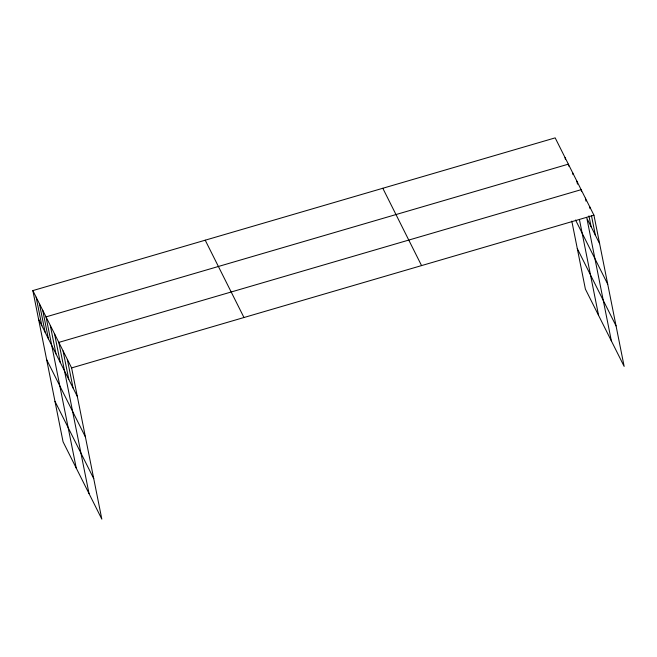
<?xml version="1.0" encoding="UTF-8"?>
<svg xmlns="http://www.w3.org/2000/svg" width="657" height="657" viewBox="0 0 657 657"><rect width="100%" height="100%" fill="white"/><g stroke="black" fill="none" stroke-linecap="round" stroke-linejoin="round"><path stroke-width="0.99" d="M32.85 290.591L71.613 367.912L101.827 519.129L63.064 441.808L32.85 290.591L555.173 137.871L593.936 215.192L624.15 366.409L585.387 289.088L571.804 221.105M71.613 367.912L593.936 215.192M599.636 243.706L586.841 218.19L611.363 340.893M575.557 220.021L607.725 284.202M577.298 248.601L616.061 325.913M382.809 188.272L421.564 265.592M205.214 240.191L243.977 317.512M38.549 319.113L77.304 396.434M46.639 359.601L85.402 436.921M54.974 401.32L93.737 478.641M589.674 206.684L590.06 208.655M591.44 215.537L595.365 235.206M585.403 198.176L585.995 201.132M588.943 215.882L591.103 226.698M581.535 191.639L581.141 189.676L58.818 342.396L89.032 493.612M576.879 181.168L577.47 184.116M572.617 172.66L573.011 174.631M568.748 166.122L568.354 164.16L46.031 316.879L76.245 468.096M579.449 219.668L598.568 315.376M565.061 157.59L565.455 159.552M67.343 359.404L73.042 387.926M63.08 350.904L68.78 379.426M54.556 333.896L60.255 362.409M50.293 325.387L55.993 353.909M42.73 310.309L48.429 338.831M39.436 303.739L45.136 332.253M36.143 297.161L41.843 325.683"/></g></svg>
